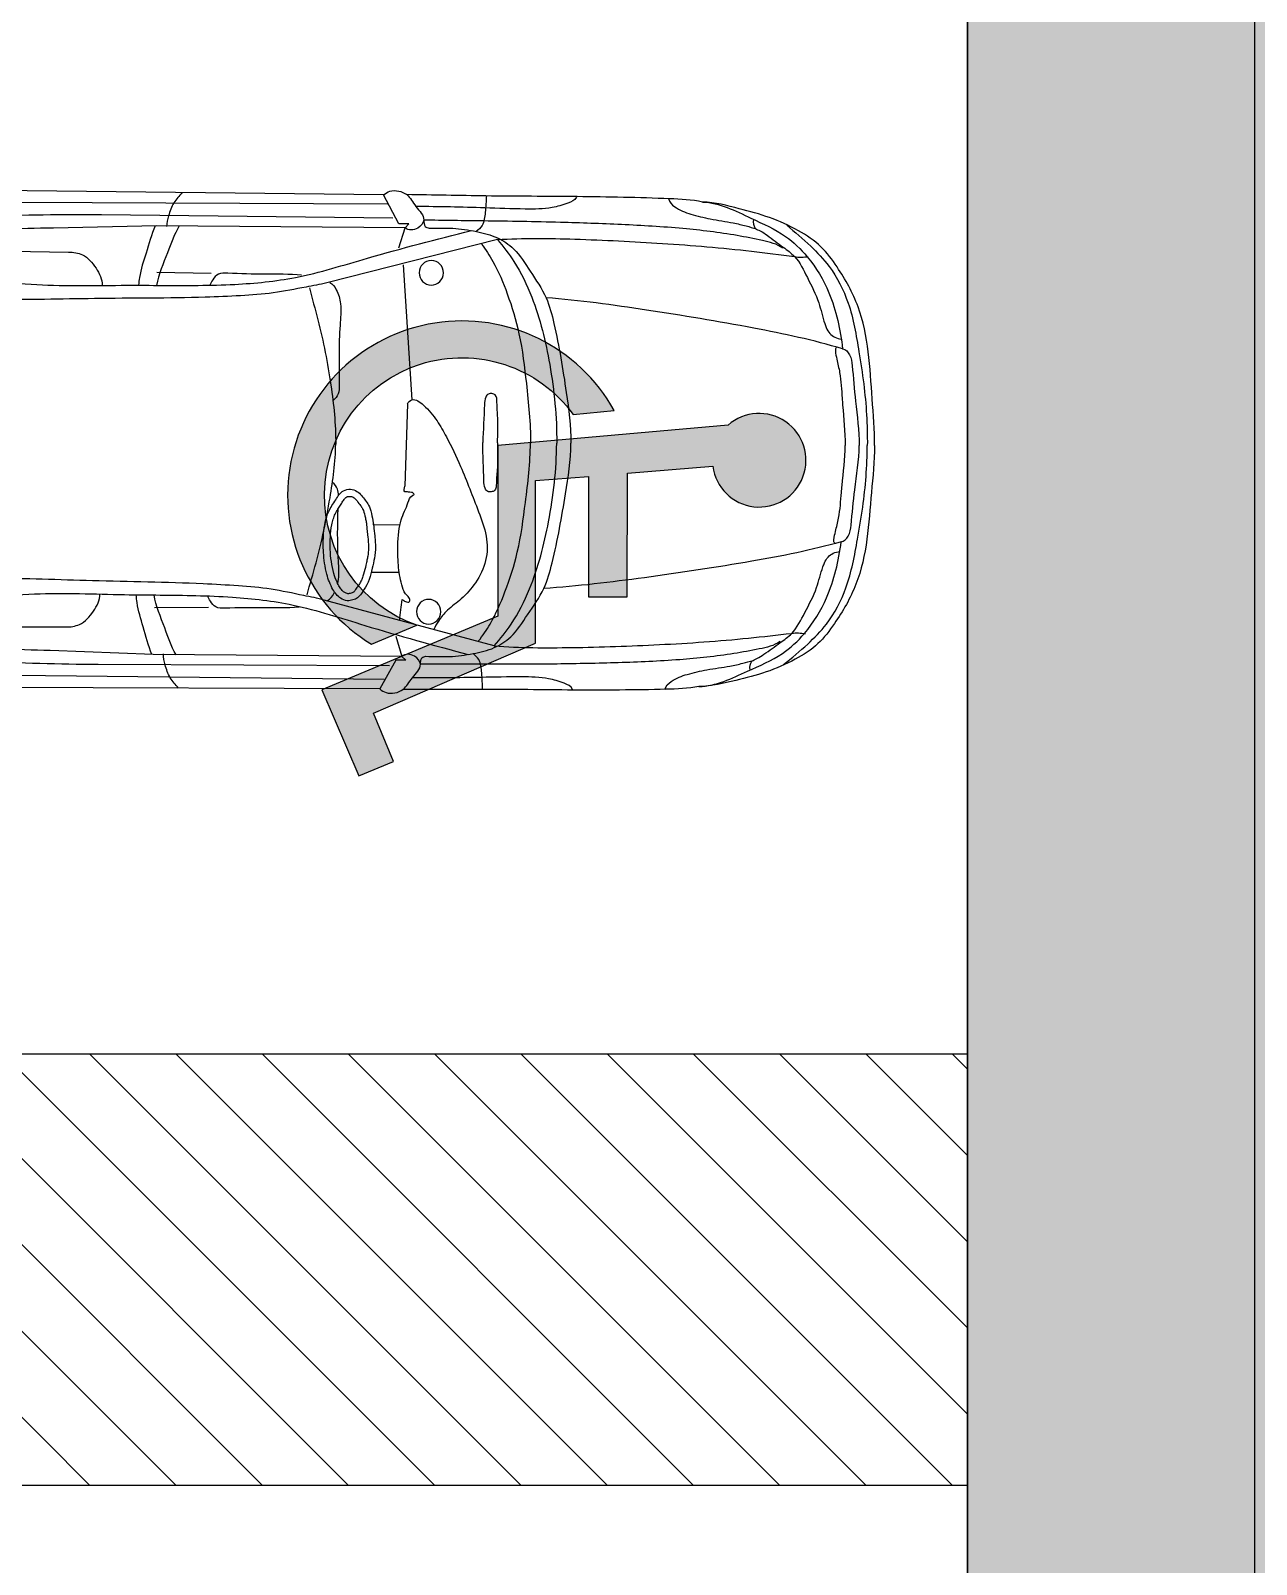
# Model space of a CAD drawing. Header units: millimetres. Extents: x 2508 to 2607, y 837 to 997.
# Drawn here: x 2543.37 to 2547.63, y 858.44 to 863.78 of the extents above; entities that cross this region are included whole.
import ezdxf

# ---------------------------------------------------------------- set-up
doc = ezdxf.new("R2010")
doc.units = ezdxf.units.MM
doc.linetypes.add('DASHED', pattern=[19.049999999999997, 12.7, -6.35])
doc.layers.add('PISO EST', color=250, linetype='Continuous', lineweight=0)

# ---------------------------------------------------------------- blocks, each defined once
blk = doc.blocks.new('AUDI_A4_P')
for p, q in [((-0.9039204074374538, 0.75863646737767), (-0.8494984927945097, 0.859158752808753)), ((-0.8494984927945097, 0.859158752808753), (1.25329134644096, 0.8665130028637691)), ((-0.8639755005924599, 0.826064613791317), (0.4208616467915363, 0.8223874749939171)), ((-0.9255029013561966, 0.7451678081065722), (-0.9387139792985977, 0.75863646737767)), ((-0.9387139792985977, 0.75863646737767), (-0.9039204074374538, 0.75863646737767)), ((-0.8820718256856708, 0.7782619471240366), (0.1313208635128831, 0.7819390859214366)), ((-1.246460763952086, 0.706335508330227), (-0.6540178242619277, 0.5515058532714932)), ((-0.9255029013561966, 0.7451678081065722), (-0.06049986881555469, 0.7451678081065722)), ((-0.9039204074374538, 0.6746805155304969), (-0.9255029013561966, 0.7451678081065722)), ((-0.06049986881555469, 0.7451678081065722), (0.2978067929874442, 0.7341364192541846)), ((0.4433182052620168, 0.6531239740385217), (0.2442990390392765, 0.6518109600074524)), ((-0.9198240955992105, 0.6157325830257321), (-0.9534327140395931, 0.1467945115141447)), ((-0.2519564947084518, 0.5809092488408396), (-0.0632760170225879, 0.5835352218234675)), ((-0.9377486921007403, 0.133136130707328), (-0.9310269684126524, -0.1536900590143659)), ((-0.823685777372873, -0.2884862600444649), (-0.9144949156628854, -0.2864585336754999)), ((-0.8176983306402121, -0.4527312697390755), (-0.9144949156628854, -0.4527312697390755)), ((-1.246460763952086, -0.7063355083301985), (-0.6540178242619277, -0.5515058532714647)), ((-0.2519564947084518, -0.5809092488408112), (-0.0632760170225879, -0.5835352218234107)), ((-0.9039204074374538, -0.6746805155304685), (-0.9255029013561966, -0.7451678081065154)), ((0.4433182052620168, -0.6531239740384933), (0.2442990390392765, -0.6518109600073956)), ((-0.9255029013561966, -0.7451678081065154), (-0.9387139792985977, -0.7586364673776131)), ((-0.9255029013561966, -0.7451678081065154), (-0.06049986881555469, -0.7451678081065154)), ((-0.06049986881555469, -0.7451678081065154), (0.2978067929874442, -0.7341364192541278)), ((-0.9387139792985977, -0.7586364673776131), (-0.9039204074374538, -0.7586364673776131)), ((-0.9039204074374538, -0.7586364673776131), (-0.8494984927945097, -0.8591587528086961)), ((-0.8820718256856708, -0.7782619471240082), (0.1313208635128831, -0.7819390859213797)), ((-0.8639755005924599, -0.8260646137912602), (0.4208616467915363, -0.8223874749938886)), ((-0.8494984927945097, -0.8591587528086961), (1.25329134644096, -0.8665130028637122))]:
    blk.add_line(p, q)
for centre in [(-1.017446859819017, 0.5891551543121807), (-1.017446859819017, -0.5891551543121523)]:
    blk.add_ellipse(centre, major_axis=(-9.119371893126444e-13, 0.04293211995417322), ratio=0.983266089403692, start_param=4.712388980363804, end_param=10.99557428754339)
for points, knots in [([(-1.959250107420871, 0.8423688513009893), (-1.921689458626986, 0.8499807637151378), (-1.775334732229908, 0.8558473229784056), (-1.524491532859656, 0.8587852415999464), (-1.219362869446968, 0.8565412138315764), (-1.02187368644752, 0.8597483509348081), (-0.9300696272562163, 0.8602723513019725)], [0, 0, 0, 0, 0.1148972822364895, 0.4370608856273346, 0.7542691053940469, 1.029685620385832, 1.029685620385832, 1.029685620385832, 1.029685620385832]), ([(-1.520213808541257, 0.8557878012714184), (-1.515283148125548, 0.8444760265803097), (-1.48291448306145, 0.8307888076320751), (-1.425217795158062, 0.8141920474903088), (-1.326135541456722, 0.812210045452872), (-1.169185816512993, 0.8179544254984421), (-1.042138359258956, 0.8190679487974535), (-0.9623692399325137, 0.8193204249149915)], [0, 0, 0, 0, 0.03649917334997496, 0.09237393050697615, 0.1867836629064857, 0.3273982428615451, 0.5667067597200363, 0.5667067597200363, 0.5667067597200363, 0.5667067597200363]), ([(-1.207017555522384, 0.8588490129172612), (-1.20677266200363, 0.8394400921129375), (-1.203796886927023, 0.8053741663174208), (-1.199897857628628, 0.7570993313616725), (-1.180499543020858, 0.7401551778468445), (-1.172880112024586, 0.7338395333418362)], [0, 0, 0, 0, 1.462158787484422, 2.651105013609531, 3.386320643224715, 3.386320643224715, 3.386320643224715, 3.386320643224715]), ([(-0.8494984927945097, 0.859158752808753), (-0.8561308580291325, 0.8642135168254015), (-0.8805512932995612, 0.8796381163632248), (-0.9351748396289281, 0.867858204978404), (-0.9582873171091251, 0.8181188223545348), (-1.0021590920785, 0.7789836425509407), (-0.9697230394353937, 0.7368721892500787), (-0.9359713228124633, 0.7348836917182382), (-0.9255029013561966, 0.7451678081065722)], [0, 0, 0, 0, 0.02486399899173317, 0.08462665621637182, 0.1362470719176194, 0.1900683211478188, 0.2245198725716605, 0.2681841336441141, 0.2681841336441141, 0.2681841336441141, 0.2681841336441141]), ([(-0.1491308199053947, 0.8616082030109453), (-0.138919086428416, 0.8498749425408505), (-0.1166153499568168, 0.8254178762303468), (-0.1026459186448392, 0.7842439452693384), (-0.09574031733041011, 0.7555994927571419), (-0.09588275465353036, 0.7427203755095775)], [1.808085697733259, 1.808085697733259, 1.808085697733259, 1.808085697733259, 2.918873689789895, 4.131288299117762, 5.101509953527924, 5.101509953527924, 5.101509953527924, 5.101509953527924]), ([(-2.563837944040699, 2.842170943040401e-14), (-2.563837944040699, 0.05437335580077729), (-2.548287758932304, 0.2152588656675221), (-2.538324332763068, 0.4363731530283701), (-2.44309680021513, 0.6030368540099289), (-2.374675787274725, 0.6955872826237623), (-2.290350738688403, 0.7496787601176322), (-2.193926279207517, 0.7929430294952056), (-2.080824618208567, 0.821365300283702), (-2.002496856828827, 0.8415258398373737), (-1.959250107420871, 0.8423688513009893)], [0, 0, 0, 0, 0.1603904307779931, 0.4790329835027906, 0.6329673086489137, 0.7220153483891468, 0.817473764042787, 0.9275619858686533, 1.037330167210941, 1.167094244499252, 1.167094244499252, 1.167094244499252, 1.167094244499252]), ([(-1.959250107420871, 0.8423688513009893), (-2.018322871810369, 0.8411096111508982), (-2.11533360927001, 0.7912266638544736), (-2.24305396249656, 0.7372447927089922), (-2.338395197950149, 0.647851667943371), (-2.416562718818966, 0.5171648707894292), (-2.442112176360013, 0.4018564167063516), (-2.450222307800004, 0.3353044347013281)], [0, 0, 0, 0, 0.1772572169944382, 0.3124950623797501, 0.4151677555159922, 0.5597242986382909, 0.7575411745586411, 0.7575411745586411, 0.7575411745586411, 0.7575411745586411]), ([(-1.841140827950198, 0.853179426207447), (-1.842989882280051, 0.8415661671751877), (-1.869368963206796, 0.8165379292993293), (-1.920792583120715, 0.7984031861792005), (-1.990259181801662, 0.7819929903640457), (-2.055379905895165, 0.773627584290324), (-2.108638956484356, 0.7613111230105005), (-2.135134383674995, 0.7539158593170896), (-2.146929802105603, 0.7507505894338067)], [0, 0, 0, 0, 0.03470298838327805, 0.09597610129668976, 0.1659335997507608, 0.2471559363124847, 0.2929944240067127, 0.3295917587112949, 0.3295917587112949, 0.3295917587112949, 0.3295917587112949]), ([(-2.253173446179858, 0.7638997046521467), (-2.281358901301587, 0.7403191966257623), (-2.333742839194997, 0.6964937603284795), (-2.415114187758718, 0.6128576003419255), (-2.478992096891886, 0.4879114397775766), (-2.503868779509048, 0.3456269910570029), (-2.531278467611173, 0.1809565042950965), (-2.538721082282279, 0.07147383219276549), (-2.538721082282279, 2.842170943040401e-14)], [0, 0, 0, 0, 0.1095129170793831, 0.2035346891517348, 0.3452507070238457, 0.5161382152736875, 0.6275464432815605, 0.8383798297061791, 0.8383798297061791, 0.8383798297061791, 0.8383798297061791]), ([(-2.137086799449207, 0.7833590454596049), (-2.13533637403782, 0.7731895408233243), (-2.13690767263364, 0.7515781965226722), (-2.164043654223917, 0.7432403192552783), (-2.195709197194788, 0.7205327959127317), (-2.235841844045524, 0.6911928677146761), (-2.292276161678444, 0.650535975799329), (-2.326818603986453, 0.5785086880948711), (-2.367683947339174, 0.5032913861628288), (-2.380021935936441, 0.4414823692966365), (-2.393790313919055, 0.4062133099828884), (-2.40664543452408, 0.3808154986034822), (-2.430505123229182, 0.3710050909504616), (-2.445251692980946, 0.3695068570347075)], [0, 0, 0, 0, 0.0304541480921748, 0.05028178507099359, 0.07860894539906349, 0.1479133425514591, 0.1986294419780843, 0.2831705259150275, 0.3780326235377002, 0.4523267187032063, 0.4667808565054015, 0.4902598508912857, 0.534719762581449, 0.534719762581449, 0.534719762581449, 0.534719762581449]), ([(-2.240164469526746, 0.6841416137388592), (-2.219058507819796, 0.6984816541038015), (-2.163468181360088, 0.7117049489575891), (-2.047848742448082, 0.7334628359638202), (-1.883566904407871, 0.7523980508318289), (-1.67847695718865, 0.7623332406076315), (-1.447043723514014, 0.7688332151983275), (-1.217705946222338, 0.7708589175604175), (-1.059165210111303, 0.7713646045173732), (-0.9898747758275022, 0.772271108895211)], [0, 0, 0, 0, 0.07614764418993573, 0.165903253242729, 0.3556719840498834, 0.5698710681021206, 0.7823249081538541, 1.050047116179758, 1.257935617189639, 1.257935617189639, 1.257935617189639, 1.257935617189639]), ([(-0.9898747758275022, 0.772271108895211), (-0.9909574821039087, 0.7646407013153009), (-0.9897592455107542, 0.7485954956977423), (-1.003958243119769, 0.7453481091391723), (-1.008681121539212, 0.7444150908740141)], [0, 0, 0, 0, 0.0227413209926468, 0.03717478613919666, 0.03717478613919666, 0.03717478613919666, 0.03717478613919666]), ([(0.1313208635128831, 0.7819390859214366), (0.2660794731272631, 0.7818765947463362), (0.4773176747295338, 0.7780219728703344), (0.7874836366791556, 0.7572968320783389), (0.9636295657498408, 0.7498456680329184), (1.062768223580406, 0.7386541547181196)], [0, 0, 0, 0, 0.4042758708687236, 0.6333827053716093, 0.9326252492799204, 0.9326252492799204, 0.9326252492799204, 0.9326252492799204]), ([(-1.246460763952086, 0.7063355083302554), (-1.336035712610396, 0.7126743155390045), (-1.527883551737432, 0.7114600925151251), (-1.822649728568592, 0.6991643176883144), (-2.077758723498221, 0.6799619987886558), (-2.23055464119426, 0.6609249276550315), (-2.280552786391354, 0.6550861281943412)], [0, 0, 0, 0, 0.2693745823607027, 0.5745351499600935, 0.8853386944333168, 1.036318733182858, 1.036318733182858, 1.036318733182858, 1.036318733182858]), ([(-1.008681121539212, 0.7444150908740141), (-1.036099756318094, 0.7444153595342868), (-1.091296525183111, 0.7470627670009833), (-1.171145923717006, 0.7353922303254024), (-1.245375908845347, 0.7176341105503354), (-1.314437986979499, 0.6720987106677683), (-1.362484317373799, 0.5933159601035527), (-1.420990061686553, 0.5123228240051958), (-1.459029713392283, 0.36700388657286), (-1.48779663131495, 0.1989139018565709), (-1.507449799979611, 0.05899935090360486), (-1.507449799979611, 2.842170943040401e-14)], [0, 0, 0, 0, 0.08225590434051355, 0.1651739975256024, 0.2413831572346403, 0.3093898530920152, 0.4053477897991042, 0.5115074020435803, 0.6033493020972516, 0.8436347970298237, 1.017670980150923, 1.017670980150923, 1.017670980150923, 1.017670980150923]), ([(-1.246460763952086, 0.7063355083302554), (-1.267243317484144, 0.682136921408528), (-1.315904281525491, 0.6209722029425393), (-1.386274287809783, 0.4770876692675472), (-1.439648116575029, 0.2639724880243932), (-1.458306932025039, 0.09153359410660755), (-1.458306932025039, 2.842170943040401e-14)], [0, 0, 0, 0, 0.09477589765036847, 0.2311242171016176, 0.4700258741958336, 0.7400315115747348, 0.7400315115747348, 0.7400315115747348, 0.7400315115747348]), ([(0.9720817784424867, 0.6897203467185875), (0.9562167678443529, 0.6774750534094096), (0.9205650451041834, 0.6527371552120371), (0.8443479488669254, 0.6375632290704516), (0.7596112565328781, 0.5997044974218113), (0.6440186191765633, 0.5716193413091162), (0.508755488022075, 0.5488192521519863), (0.3030610461269703, 0.5312423292705546), (0.06258391987245204, 0.5395352465524184), (-0.1671165605462193, 0.537439160290802), (-0.3629278938579432, 0.5434918183035506), (-0.5625170103124901, 0.5648015593807543), (-0.8316992490622965, 0.6525343464037974), (-1.035899159298253, 0.7055575400016494), (-1.156334253348518, 0.7373582704294108)], [0, 0, 0, 0, 0.05974967922446957, 0.1269278264630923, 0.2300341216700034, 0.3366745036382101, 0.4822248842626108, 0.641323712188603, 0.9549056111732778, 1.203173400679412, 1.330375148798993, 1.542773415638637, 1.802260924455379, 2.17554503030701, 2.17554503030701, 2.17554503030701, 2.17554503030701]), ([(-0.1398220633128062, 0.745346348492177), (-0.1223331650958244, 0.7164724971506189), (-0.09962044241950707, 0.6455469256733579), (-0.06846373264892236, 0.5775383628116231), (-0.06228213453107401, 0.5378931334178105)], [0, 0, 0, 0, 0.1000351432272048, 0.2184418270067335, 0.2184418270067335, 0.2184418270067335, 0.2184418270067335]), ([(-0.05611645683063671, 0.7450328535348376), (-0.04284303317950844, 0.7142992796558758), (-0.02721085312242622, 0.6537072014019429), (-0.004243495419189003, 0.585080202049113), (-0.0005491321640533897, 0.5472426581088428), (0, 0.5380428986172205)], [0, 0, 0, 0, 2.528586248964196, 4.711884567960642, 5.408214832071728, 5.408214832071728, 5.408214832071728, 5.408214832071728]), ([(0.2978067929874442, 0.7341364192541846), (0.3572404328561447, 0.7339422483650253), (0.4833280558794399, 0.7273936162760322), (0.6275707640847941, 0.7286061795670093), (0.7927229650241543, 0.7107561874496753), (0.9345053071124312, 0.6972419670603927), (1.059393480050346, 0.676015491661019), (1.100245884577021, 0.6598744419843854)], [0, 0, 0, 0, 0.1783018395644093, 0.378717318083717, 0.4319539900038823, 0.6762373846942342, 0.8077183839674165, 0.8077183839674165, 0.8077183839674165, 0.8077183839674165]), ([(-1.191084278811843, 0.6897364299493631), (-1.206600379812926, 0.6716100391426494), (-1.242198095464801, 0.6166711818221415), (-1.28685104629119, 0.5123458686809954), (-1.331086936384395, 0.370795017520976), (-1.35269134880923, 0.1960379837138362), (-1.367041628227923, 0.06905942080624072), (-1.367041628227923, 2.842170943040401e-14)], [0, 0, 0, 0, 0.07089216780361783, 0.1925845607119597, 0.3348457455278104, 0.507281427840588, 0.7109927877385378, 0.7109927877385378, 0.7109927877385378, 0.7109927877385378]), ([(0.2442990390392765, 0.6518109600074524), (0.2280782860147497, 0.6517328541258394), (0.1880622858836887, 0.6463109186493625), (0.1468087130684239, 0.5992064401091284), (0.126208460187172, 0.5577277080610941), (0.1266968424724269, 0.5362674051991405)], [0, 0, 0, 0, 0.04866280448900892, 0.1144515357807728, 0.1777720529766111, 0.1777720529766111, 0.1777720529766111, 0.1777720529766111]), ([(-0.6653738152016899, 0.5528121751363244), (-0.674877647676908, 0.5471716651357212), (-0.6928332766377139, 0.5237720992251127), (-0.7074876236790146, 0.471830155969684), (-0.6961346010025977, 0.3601248509279174), (-0.6995521072419706, 0.2589312145004783), (-0.7008582245588286, 0.165082621701572), (-0.68695628055616, 0.1489295567766078), (-0.6792888972344713, 0.1423350059569373)], [0, 0, 0, 0, 0.8429982473716691, 2.122874509014463, 3.99759854471032, 9.17483816725095, 10.01272160502018, 10.75133556680055, 10.75133556680055, 10.75133556680055, 10.75133556680055]), ([(-0.594280426148714, 0.5338820748031594), (-0.6033791484643416, 0.4963917153118587), (-0.6368324902137488, 0.3857470670780287), (-0.6728889815052526, 0.2049722033105752), (-0.6895722818617287, 0.05966665164751817), (-0.6895722818617287, -0.008930626990178325)], [0, 0, 0, 0, 0.1139078886580294, 0.3411538707748505, 0.5435020045044892, 0.5435020045044892, 0.5435020045044892, 0.5435020045044892]), ([(-0.6540178242619277, 0.5515058532715216), (-0.6303424388307235, 0.5453300236445671), (-0.5682856201995605, 0.5341888658772973), (-0.4694375198751004, 0.5123822751639864), (-0.3520114913227985, 0.5037428201765692), (-0.1448735428118084, 0.4935550723685935), (0.1408334591254743, 0.4930986148240777), (0.4689072845524151, 0.4807727205717356), (0.7523152499891239, 0.497573082299283), (0.9948945193542045, 0.5425017604117386), (1.225265107056998, 0.5882738991001304), (1.46504742075507, 0.5795097997886103), (1.632383733051881, 0.5818565902740147), (1.72889291822014, 0.5745322713381142), (1.736876551272815, 0.5741636003562576)], [0, 0, 0, 0, 0.07332523725422767, 0.1888964821516976, 0.3030393003446282, 0.4258209451540972, 0.8112424228585653, 1.159737155419864, 1.410579568502882, 1.660622690328821, 1.899626526969711, 2.111450368672797, 2.377727443740249, 2.40170301959688, 2.40170301959688, 2.40170301959688, 2.40170301959688]), ([(-0.5666059845977998, 0.5771033064982873), (-0.5241356659532812, 0.5811428224562007), (-0.4371448661534032, 0.5784878743097295), (-0.344080110716618, 0.5810867732628253), (-0.2767467003178581, 0.5835184681571093), (-0.2581741294574726, 0.5610305944451284), (-0.2506853996787299, 0.546528323051291), (-0.2480325077202679, 0.5401608957792234)], [0, 0, 0, 0, 3.267855579229088, 6.568707710326668, 7.399662597450547, 8.09938510936221, 8.621704537030322, 8.621704537030322, 8.621704537030322, 8.621704537030322]), ([(-2.450222307800004, 0.3353044347013281), (-2.3486052819012, 0.3652295841976354), (-2.120629835234695, 0.4115087746484392), (-1.775855358958495, 0.4652922668164194), (-1.534323017994836, 0.4973306516103264), (-1.417451471569848, 0.5051884619513203)], [0, 0, 0, 0, 0.3173741157027127, 0.6957599244951329, 1.047139902929263, 1.047139902929263, 1.047139902929263, 1.047139902929263]), ([(-2.450222307800004, 0.3353044347013281), (-2.460583023821641, 0.3336229189086453), (-2.480276620640325, 0.314225514452886), (-2.487364044949686, 0.2488482039194366), (-2.495617653994373, 0.1439618999096979), (-2.510464645476929, 0.051650748880121), (-2.510464645476929, 2.842170943040401e-14)], [0, 0, 0, 0, 0.03147543234786626, 0.07020573484824086, 0.1915752963623704, 0.3439345859606978, 0.3439345859606978, 0.3439345859606978, 0.3439345859606978]), ([(-2.428337341542942, 0.3397419192500024), (-2.424731947100383, 0.3384389586052805), (-2.425391076129586, 0.3199675193514793), (-2.431267624638224, 0.2949651472310109), (-2.445051363615789, 0.2384983280259689), (-2.44826801434516, 0.1855413683888969), (-2.45482863450178, 0.101172570156308), (-2.461486814710725, 0.04672043345973975), (-2.461486814710725, 2.842170943040401e-14)], [0, 0, 0, 0, 0.01147876698578918, 0.04034717293104761, 0.08758380894034623, 0.1755608494370627, 0.1991500640022755, 0.336965917711904, 0.336965917711904, 0.336965917711904, 0.336965917711904]), ([(-1.252587475515327, 2.842170943040401e-14), (-1.252609900565972, 0.02906221120210262), (-1.254622548818588, 0.07753746888479895), (-1.248836226099456, 0.1288245234277383), (-1.249683485514595, 0.1660275526601254), (-1.231773948592547, 0.1715047376908672), (-1.218187762200898, 0.1708145406564086), (-1.207009089409041, 0.1551445010184977), (-1.204640057712595, 0.0968016607270954), (-1.202313725012175, 0.04426954979464881), (-1.200948923248461, 2.842170943040401e-14)], [0, 0, 0, 0, 0.08572768667146151, 0.1381048287220762, 0.1641986386418207, 0.1769751223271088, 0.1890325360309019, 0.202812882293829, 0.2286049423553379, 0.3592553559652326, 0.3592553559652326, 0.3592553559652326, 0.3592553559652326]), ([(-0.9377486921007403, 0.133136130707328), (-0.9403497950938231, 0.139616889475036), (-0.9607249941982445, 0.1560661177607301), (-1.004689657854783, 0.1216196816303068), (-1.040835258088293, 0.07848768330904932), (-1.083586263363202, 0.004924241120903616), (-1.133318815119424, -0.0990825041243113), (-1.178356240959204, -0.2148809614481593), (-1.220167187451693, -0.3220821633616424), (-1.220809245857026, -0.4116812131878476), (-1.183539268495622, -0.4864520219998951), (-1.13560997388862, -0.543455666249173), (-1.083753636119013, -0.5787422176263135), (-1.054057937948073, -0.6160036900255932), (-1.039049810778067, -0.6407330535505196), (-1.035851836489087, -0.651294751817062)], [0, 0, 0, 0, 0.527287580459697, 1.647451295278327, 3.48755798881006, 5.099072907082155, 7.968656938695364, 12.23831327532788, 14.47518702348805, 16.61375652672607, 18.74420214397056, 20.63934285726617, 22.22338886570531, 23.4527314138935, 24.28652860280619, 24.28652860280619, 24.28652860280619, 24.28652860280619]), ([(-2.563837944040699, 2.842170943040401e-14), (-2.563837944040699, -0.05437335580072045), (-2.548287758932304, -0.2152588656674368), (-2.538324332763068, -0.4363731530283133), (-2.44309680021513, -0.6030368540098436), (-2.374675787274725, -0.6955872826237055), (-2.290350738688403, -0.7496787601176038), (-2.193926279207517, -0.7929430294951771), (-2.080824618208567, -0.8213653002835599), (-2.002496856828827, -0.8415258398373169), (-1.959250107420871, -0.8423688513009324)], [0, 0, 0, 0, 0.1603904307779931, 0.4790329835027906, 0.6329673086489137, 0.7220153483891468, 0.817473764042787, 0.9275619858686533, 1.037330167210941, 1.167094244499252, 1.167094244499252, 1.167094244499252, 1.167094244499252]), ([(-2.253173446179858, -0.7638997046520899), (-2.281358901301587, -0.7403191966257339), (-2.33374283919494, -0.6964937603284227), (-2.415114187758661, -0.6128576003418686), (-2.47899209689183, -0.4879114397775481), (-2.503868779509105, -0.3456269910569176), (-2.53127846761106, -0.180956504295068), (-2.538721082282279, -0.07147383219270864), (-2.538721082282279, 2.842170943040401e-14)], [0, 0, 0, 0, 0.1095129170793831, 0.2035346891517555, 0.3452507070238414, 0.5161382152736831, 0.6275464432815561, 0.8383798297061746, 0.8383798297061746, 0.8383798297061746, 0.8383798297061746]), ([(-2.450222307800004, -0.3353044347012712), (-2.460583023821641, -0.3336229189085884), (-2.480276620640382, -0.3142255144527724), (-2.487364044949572, -0.2488482039193798), (-2.495617653994429, -0.1439618999095842), (-2.510464645476929, -0.05165074888003574), (-2.510464645476929, 2.842170943040401e-14)], [0, 0, 0, 0, 0.03147543234786626, 0.07020573484826843, 0.191575296362398, 0.3439345859606971, 0.3439345859606971, 0.3439345859606971, 0.3439345859606971]), ([(-2.428337341542942, -0.3397419192499456), (-2.424731947100383, -0.3384389586052237), (-2.425391076129699, -0.319967519351394), (-2.431267624638053, -0.2949651472309256), (-2.445051363615903, -0.2384983280259405), (-2.448268014345047, -0.1855413683888685), (-2.454828634501951, -0.1011725701562511), (-2.461486814710725, -0.04672043345968291), (-2.461486814710725, 2.842170943040401e-14)], [0, 0, 0, 0, 0.01147876698581657, 0.040347172931047, 0.08758380894034562, 0.175560849437062, 0.1991500640022749, 0.3369659177119034, 0.3369659177119034, 0.3369659177119034, 0.3369659177119034]), ([(-1.008681121539212, -0.7444150908739573), (-1.036099756318094, -0.74441535953423), (-1.091296525183054, -0.7470627670009549), (-1.171145923717006, -0.7353922303253739), (-1.24537590884529, -0.7176341105502502), (-1.314437986979499, -0.6720987106677114), (-1.362484317373742, -0.5933159601035243), (-1.420990061686496, -0.5123228240050537), (-1.459029713392397, -0.36700388657286), (-1.48779663131495, -0.1989139018565425), (-1.507449799979611, -0.05899935090354802), (-1.507449799979611, 2.842170943040401e-14)], [0, 0, 0, 0, 0.08225590434051355, 0.1651739975256024, 0.2413831572346481, 0.3093898530920074, 0.4053477897991191, 0.5115074020435951, 0.6033493020972394, 0.8436347970298115, 1.017670980150911, 1.017670980150911, 1.017670980150911, 1.017670980150911]), ([(-1.246460763952086, -0.7063355083301701), (-1.267243317484144, -0.6821369214084427), (-1.315904281525434, -0.620972202942454), (-1.38627428780984, -0.4770876692675188), (-1.439648116575029, -0.2639724880242795), (-1.458306932025039, -0.09153359410655071), (-1.458306932025039, 2.842170943040401e-14)], [0, 0, 0, 0, 0.09477589765036847, 0.2311242171015923, 0.4700258741958083, 0.7400315115747096, 0.7400315115747096, 0.7400315115747096, 0.7400315115747096]), ([(-1.191084278811843, -0.6897364299493063), (-1.206600379812926, -0.6716100391425925), (-1.242198095464857, -0.6166711818220847), (-1.286851046291133, -0.5123458686809954), (-1.331086936384509, -0.3707950175208623), (-1.352691348809287, -0.1960379837137509), (-1.367041628227923, -0.06905942080615546), (-1.367041628227923, 2.842170943040401e-14)], [0, 0, 0, 0, 0.07089216780361783, 0.1925845607119855, 0.334845745527809, 0.5072814278406147, 0.7109927877385361, 0.7109927877385361, 0.7109927877385361, 0.7109927877385361]), ([(-1.252587475515327, 2.842170943040401e-14), (-1.252609900565972, -0.02906221120204577), (-1.254622548818588, -0.07753746888479895), (-1.248836226099456, -0.1288245234276815), (-1.249683485514595, -0.1660275526600969), (-1.231773948592547, -0.1715047376908103), (-1.218187762200841, -0.1708145406563801), (-1.207009089409041, -0.1551445010184409), (-1.204640057712595, -0.09680166072703855), (-1.202313725012175, -0.04426954979456355), (-1.200948923248461, 2.842170943040401e-14)], [0, 0, 0, 0, 0.08572768667146151, 0.1381048287220762, 0.1641986386418207, 0.1769751223271088, 0.1890325360309019, 0.202812882293829, 0.2286049423553659, 0.3592553559652322, 0.3592553559652322, 0.3592553559652322, 0.3592553559652322]), ([(-0.594280426148714, -0.5338820748031026), (-0.6033791484643416, -0.4963917153118018), (-0.6369540488497591, -0.3857568883127271), (-0.6709154136343045, -0.2107215834198257), (-0.6895722818617287, -0.07160097674909593), (-0.6895722818617287, -0.008930626990178325)], [0, 0, 0, 0, 0.1139078886580569, 0.3411538707748502, 0.5260187599620019, 0.5260187599620019, 0.5260187599620019, 0.5260187599620019]), ([(-0.9246077693395023, -0.5473039439901299), (-0.9285416078932371, -0.5497676503435684), (-0.9348257452497251, -0.5549760975240758), (-0.9507546727388672, -0.5584922615360313), (-0.9518265413558993, -0.549192989923057), (-0.9506277163381469, -0.542993771754908), (-0.9447891514245157, -0.5358480958268501), (-0.9348047953146761, -0.5277089981137237), (-0.9259258033592346, -0.5073090128725823), (-0.9148146398343329, -0.4685462079542617), (-0.9075297888049931, -0.4004711516239468), (-0.9076800363183111, -0.3302658188777627), (-0.9192319841315566, -0.2625084783351213), (-0.9408313846911369, -0.2221396806828579), (-0.9488270919921433, -0.1891208951770409), (-0.9653719852797735, -0.1821494976603049), (-0.959875220534741, -0.1767687552875827), (-0.9535671733479489, -0.1736359516538073), (-0.944991976922779, -0.1744756767001832), (-0.9378975348227527, -0.1720669490876219), (-0.9256925551300128, -0.1747461205398224), (-0.9308788781675048, -0.160009295377904), (-0.9310269684126524, -0.1536900590143659)], [0, 0, 0, 0, 0.01385970449171667, 0.02783036125810599, 0.03291374498170126, 0.03799710215326643, 0.04657561113268586, 0.05927044583083681, 0.07622142113420699, 0.1105990613900078, 0.1789801045320964, 0.2766959354785217, 0.3173629153489381, 0.3800771187216906, 0.4110544461815477, 0.4160421168598905, 0.4210283697515667, 0.4277211774754557, 0.438743286986216, 0.4448131032587982, 0.450800549991459, 0.4694463160207903, 0.4694463160207903, 0.4694463160207903, 0.4694463160207903]), ([(-0.7004118419311567, -0.1877360234766741), (-0.7002633521316284, -0.1798776155161477), (-0.698551422145556, -0.1624022822365419), (-0.68695628055616, -0.148929556776551), (-0.6792888972344713, -0.1423350059568804)], [9.436432373430813, 9.436432373430813, 9.436432373430813, 9.436432373430813, 10.01272160502018, 10.75133556680063, 10.75133556680063, 10.75133556680063, 10.75133556680063]), ([(-0.823685777372873, -0.2884862600444649), (-0.8260547536694958, -0.3017239409921615), (-0.8143182082603744, -0.2291021784686222), (-0.797443588774513, -0.2089131281814218), (-0.7716716671250197, -0.1731565649713787), (-0.7423844698366793, -0.1637018548214542), (-0.7107599147561814, -0.1694761871331707), (-0.6897990486979211, -0.2049386237529234), (-0.6593340230206195, -0.2507691933456897), (-0.64820436652343, -0.3161750620429586), (-0.6487090208499922, -0.3891318175618892), (-0.6580920066956537, -0.455774599408926), (-0.6789073563082866, -0.5105762267277214), (-0.7045817225528026, -0.5442608904740496), (-0.7324956146914019, -0.5552704607426335), (-0.7529942320782084, -0.550711738435183), (-0.7716082711289687, -0.5441147140741123), (-0.7858988272239458, -0.5231007439351458), (-0.8108812511400174, -0.4874387427014142), (-0.8259285713455711, -0.4076023445824148), (-0.8350622912803942, -0.3760802849443508), (-0.8214122011536347, -0.2757816683425176), (-0.823685777372873, -0.2884862600444649)], [0, 0, 0, 0, 0.03968995942889905, 0.08963400370965957, 0.1312499810561335, 0.1542862157002941, 0.1797268199962483, 0.2207266217996365, 0.2680991407440647, 0.3447664897443913, 0.4095645020962065, 0.4843001208430498, 0.5415149886030437, 0.5817686637341168, 0.6060665441749372, 0.6262474253611314, 0.6436722375040644, 0.6634685700176949, 0.6988790869095391, 0.7758465355839687, 0.8696393944446256, 0.9077310157190258, 0.9077310157190258, 0.9077310157190258, 0.9077310157190258]), ([(-0.798983489683394, -0.2864005846517728), (-0.7982869775788686, -0.2825973307274694), (-0.7974010633713533, -0.2779287570490112), (-0.7953314345598415, -0.2676799056397101), (-0.7941206718103899, -0.2620411695171185), (-0.790457987319428, -0.2467969737112412), (-0.7882168213402565, -0.2403735988409608), (-0.784112238036073, -0.2312834384659936), (-0.7822837632225514, -0.2284516082204391), (-0.7781343668241902, -0.2227570070778881), (-0.7767041531633936, -0.2208776939098414), (-0.7708064737666973, -0.2130714576690025), (-0.7664373774110231, -0.2071582542103556), (-0.7596073172720708, -0.1996409033097848), (-0.7570802097228011, -0.1972496102351329), (-0.7527443267840113, -0.1939341863469224), (-0.7509747810672138, -0.192910431443778), (-0.7470493449332594, -0.1912435133483257), (-0.7449936092441476, -0.1906712200672018), (-0.7394128552074335, -0.1898861264884886), (-0.7355449476137323, -0.190179114383767), (-0.7313415719984846, -0.191418969771604), (-0.7302649826905849, -0.1918739395894136), (-0.7278242584886243, -0.1932027246617167), (-0.7259763598697759, -0.1946619343241593), (-0.7214749547543988, -0.1997242495786224), (-0.7189441151821825, -0.2032605388812954), (-0.7135079114157179, -0.2117023596281342), (-0.7104219385875012, -0.2167510427517527), (-0.7045471615892325, -0.2260886948035079), (-0.7017399857890609, -0.2305472840353957), (-0.6955765047686668, -0.2408018450904592), (-0.692417636007292, -0.2464643812625127), (-0.6871288028866616, -0.2576940871394697), (-0.6849073481440087, -0.2635368511551519), (-0.681057273402871, -0.2760131504094829), (-0.6794657449777901, -0.2825583321020702), (-0.6755645392559586, -0.3028406853314891), (-0.6741150707582051, -0.3172774480745773), (-0.6726785168395963, -0.3459582970056374), (-0.672741787197026, -0.3602554514037024), (-0.6748951986867269, -0.4034087631784189), (-0.678703001206884, -0.4322226534800393), (-0.6895461841503447, -0.4694249479796611), (-0.693265660630459, -0.4796115427224947), (-0.7003827309072221, -0.4946409189829239), (-0.7032727335861182, -0.4999839413501945), (-0.7094284620459348, -0.5098208513176985), (-0.7126390659039998, -0.5141525968880671), (-0.7188618242552138, -0.5207569069286251), (-0.7218281363822143, -0.5232031397081869), (-0.7280549631140047, -0.5269378028470442), (-0.7312706036352097, -0.5281223779356026), (-0.7350090312317548, -0.5287467251143596), (-0.7359855001198525, -0.5287859473714889), (-0.7391990278873664, -0.5285076357701257), (-0.7412557163079327, -0.5281431687229485), (-0.7460252604555535, -0.5269443217312926), (-0.7488895323114093, -0.5261029771753556), (-0.7529816098560218, -0.5246738573956691), (-0.7543972515776431, -0.5239977042959651), (-0.7555877878027104, -0.523278393505251), (-0.7557023505671623, -0.5231938227965998), (-0.7565546484690913, -0.5224173985567688), (-0.7571688418235567, -0.5217815562413364), (-0.7591479182497665, -0.5193910241513322), (-0.7607139492035913, -0.5171883508494943), (-0.7641920630823051, -0.5121278224981722), (-0.7658571510021943, -0.5097135699068644), (-0.7689538428686546, -0.5051719494991289), (-0.7704364845774307, -0.5029672530202163), (-0.7746545909218412, -0.4964879040661572), (-0.7771551569699113, -0.4923527564175743), (-0.7814537727559241, -0.4841191337089299), (-0.7833579647614783, -0.4797976007516525), (-0.786952924356001, -0.4703632375833706), (-0.7885994150249758, -0.4653492867340105), (-0.7931122674312405, -0.4499168827782967), (-0.7955409169975383, -0.4391314565803555), (-0.7989859174350613, -0.4229297409119681), (-0.8002295945887568, -0.4169804054657504), (-0.8024772758106451, -0.4065401622872287), (-0.8034382955931392, -0.4020012976364171), (-0.805693336653178, -0.3890192886289583), (-0.8065598127440126, -0.3808298502648313), (-0.8063056337262537, -0.3626962988586513), (-0.8060628930797975, -0.3569248763249675), (-0.805237731691534, -0.3449407629617554), (-0.8047370658941873, -0.3390737401913384), (-0.8027665479307302, -0.3194530004236924), (-0.8006891126113942, -0.3028248047538682), (-0.7994450982157559, -0.2918972603968655), (-0.7992756439896311, -0.2903626992030865), (-0.7990987262207341, -0.2883988829244117), (-0.7990535004690855, -0.2878932184258645), (-0.7990019773562267, -0.2869027973710558), (-0.7989917395817656, -0.2866771958332777), (-0.798983489683394, -0.2864005846517728)], [0.4970331518743195, 0.4970331518743195, 0.4970331518743195, 0.4970331518743195, 0.7234440976721923, 0.7234440976721923, 0.9746358111319036, 0.9746358111319036, 1.509640338772372, 1.509640338772372, 2.04464486641284, 2.04464486641284, 2.271060810932449, 2.271060810932449, 2.862376324879863, 2.862376324879863, 3.217653772372462, 3.217653772372462, 3.537253070677373, 3.537253070677373, 3.856852368982284, 3.856852368982284, 4.368613159126638, 4.368613159126638, 4.584626911114892, 4.584626911114892, 4.992689984759346, 4.992689984759346, 5.400753058403799, 5.400753058403799, 5.808816132048253, 5.808816132048253, 6.216879205692706, 6.216879205692706, 6.778715798636855, 6.778715798636855, 7.350370525239851, 7.350370525239851, 7.922025251842846, 7.922025251842846, 9.065334705048835, 9.065334705048835, 10.20864415825483, 10.20864415825483, 12.4952630646668, 12.4952630646668, 13.40989555546502, 13.40989555546502, 13.92908799447, 13.92908799447, 14.44828043347499, 14.44828043347499, 14.9098846211, 14.9098846211, 15.37148880872501, 15.37148880872501, 15.62523953239992, 15.62523953239992, 15.87899025607483, 15.87899025607483, 16.12087491770187, 16.12087491770187, 16.36275957932892, 16.36275957932892, 16.516350448465, 16.516350448465, 16.66994131760109, 16.66994131760109, 16.92152084233934, 16.92152084233934, 17.1366760113884, 17.1366760113884, 17.35183118043746, 17.35183118043746, 17.78214151853557, 17.78214151853557, 18.20497447847547, 18.20497447847547, 18.62780743841536, 18.62780743841536, 19.47347335829514, 19.47347335829514, 19.97892280272601, 19.97892280272601, 20.48437224715687, 20.48437224715687, 21.47511887508725, 21.47511887508725, 21.85914421187706, 21.85914421187706, 22.16288355239377, 22.16288355239377, 22.77036223342717, 22.77036223342717, 22.90049326286089, 22.90049326286089, 22.95122122653483, 22.95122122653483, 22.96429810070754, 22.96429810070754, 22.96429810070754, 22.96429810070754]), ([(-0.700179216550282, -0.4940088056693241), (-0.7012586641106964, -0.4891606137990152), (-0.7062527550953064, -0.4596799669177187), (-0.6973165348923658, -0.3717542019346922), (-0.6986293323209907, -0.2919901257905906), (-0.6997203180807219, -0.233910861302121)], [1.749252700897495, 1.749252700897495, 1.749252700897495, 1.749252700897495, 2.122874509014463, 3.99759854471032, 8.307431816899932, 8.307431816899932, 8.307431816899932, 8.307431816899932]), ([(-1.959250107420871, -0.8423688513009324), (-2.018322871810369, -0.8411096111508414), (-2.115333609269896, -0.7912266638544168), (-2.243053962496674, -0.7372447927089638), (-2.338395197950149, -0.6478516679432857), (-2.416562718818909, -0.5171648707894008), (-2.442112176360013, -0.4018564167062948), (-2.450222307800004, -0.3353044347012712)], [0, 0, 0, 0, 0.1772572169944382, 0.3124950623797501, 0.4151677555160113, 0.5597242986382858, 0.757541174558636, 0.757541174558636, 0.757541174558636, 0.757541174558636]), ([(-2.450222307800004, -0.3353044347012712), (-2.3486052819012, -0.3652295841975786), (-2.120629835234695, -0.4115087746483255), (-1.775855358958495, -0.4652922668163342), (-1.534323017994836, -0.4973306516102696), (-1.417451471569848, -0.5051884619512634)], [0, 0, 0, 0, 0.3173741157027127, 0.6957599244951329, 1.047139902929263, 1.047139902929263, 1.047139902929263, 1.047139902929263]), ([(-2.137086799449207, -0.7833590454595196), (-2.13533637403782, -0.773189540823239), (-2.13690767263364, -0.7515781965226438), (-2.164043654223917, -0.7432403192551646), (-2.195709197194674, -0.7205327959126748), (-2.235841844045694, -0.6911928677146193), (-2.29227616167833, -0.6505359757992437), (-2.326818603986567, -0.5785086880947574), (-2.367683947339174, -0.5032913861629709), (-2.380021935936554, -0.4414823692964376), (-2.393790313919055, -0.4062133099828884), (-2.406645434524194, -0.3808154986033969), (-2.430505123229182, -0.3710050909503764), (-2.445251692980946, -0.3695068570346223)], [0, 0, 0, 0, 0.03045414809214692, 0.05028178507097918, 0.07860894539903426, 0.1479133425514299, 0.1986294419780729, 0.2831705259149921, 0.3780326235376648, 0.4523267187031709, 0.4667808565053925, 0.4902598508912522, 0.5347197625814276, 0.5347197625814276, 0.5347197625814276, 0.5347197625814276]), ([(0.9720817784424867, -0.6897203467185022), (0.9562167678443529, -0.6774750534093243), (0.920565045104297, -0.6527371552120087), (0.8443479488669254, -0.6375632290703379), (0.7596112565328781, -0.5997044974218397), (0.6440186191765633, -0.5716193413090025), (0.5087554880221319, -0.5488192521519579), (0.3030610461269703, -0.5312423292704409), (0.0625839198723952, -0.5395352465522478), (-0.1671165605461056, -0.5374391602907735), (-0.3629278938580001, -0.5434918183035222), (-0.5625170103124901, -0.5648015593806122), (-0.8316992490623534, -0.652534346403769), (-1.035899159298253, -0.7055575400015925), (-1.156334253348518, -0.737358270429354)], [0, 0, 0, 0, 0.05974967922445464, 0.1269278264630773, 0.2300341216699885, 0.3366745036381952, 0.4822248842625959, 0.6413237121885881, 0.9549056111732629, 1.203173400679397, 1.330375148798979, 1.542773415638619, 1.802260924455368, 2.175545030306999, 2.175545030306999, 2.175545030306999, 2.175545030306999]), ([(-0.6653738152016899, -0.5528121751362676), (-0.674877647676908, -0.5471716651356644), (-0.6830201618975593, -0.5365604357211851), (-0.6890705329378761, -0.5250888846506712), (-0.689791279730855, -0.5236504893000813)], [0, 0, 0, 0, 0.8429982473716691, 0.9626806120840254, 0.9626806120840254, 0.9626806120840254, 0.9626806120840254]), ([(-0.6540178242619277, -0.5515058532714363), (-0.6303424388307235, -0.5453300236444818), (-0.5682856201995605, -0.534188865877212), (-0.4694375198751004, -0.512382275163958), (-0.3520114913227985, -0.503742820176484), (-0.1448735428118084, -0.4935550723684798), (0.1408334591253606, -0.4930986148240493), (0.4689072845525288, -0.4807727205716503), (0.7523152499890102, -0.4975730822992261), (0.9948945193542045, -0.5425017604116817), (1.225265107057055, -0.5882738991000167), (1.465047420755013, -0.5795097997886103), (1.632383733051824, -0.5818565902737589), (1.72889291822014, -0.5745322713380574), (1.736876551272815, -0.5741636003562007)], [0, 0, 0, 0, 0.07332523725422187, 0.1888964821516918, 0.3030393003446223, 0.4258209451540914, 0.8112424228585595, 1.159737155419859, 1.410579568502876, 1.660622690328821, 1.899626526969706, 2.111450368672792, 2.377727443740244, 2.401703019596874, 2.401703019596874, 2.401703019596874, 2.401703019596874]), ([(-0.5666059845977998, -0.5771033064982021), (-0.5241356659532812, -0.5811428224561439), (-0.4371448661534032, -0.5784878743096726), (-0.344080110716618, -0.5810867732627685), (-0.2767467003178581, -0.5835184681570524), (-0.2581741294574726, -0.5610305944450715), (-0.2506853996787299, -0.5465283230512341), (-0.2480325077202679, -0.5401608957791666)], [0, 0, 0, 0, 3.267855579229088, 6.568707710326668, 7.399662597450547, 8.09938510936221, 8.621704537030322, 8.621704537030322, 8.621704537030322, 8.621704537030322]), ([(-0.1398220633128062, -0.7453463484921201), (-0.1223331650958244, -0.716472497150562), (-0.09962044241950707, -0.6455469256733011), (-0.06846373264892236, -0.5775383628115662), (-0.06228213453107401, -0.5378931334177537)], [0, 0, 0, 0, 0.1000351432272048, 0.2184418270067335, 0.2184418270067335, 0.2184418270067335, 0.2184418270067335]), ([(-0.05611645683063671, -0.7450328535347523), (-0.04284303317950844, -0.714299279655819), (-0.02721085312242622, -0.6537072014018577), (-0.004243495419189003, -0.5850802020490562), (-0.0005491321640533897, -0.5472426581087859), (0, -0.5380428986171637)], [0, 0, 0, 0, 2.528586248964196, 4.711884567960642, 5.408214832071728, 5.408214832071728, 5.408214832071728, 5.408214832071728]), ([(0.2442990390392765, -0.6518109600073956), (0.2280782860147497, -0.6517328541257825), (0.1880622858836887, -0.6463109186493909), (0.1468087130684239, -0.5992064401090715), (0.126208460187172, -0.5577277080610372), (0.1266968424724269, -0.5362674051990837)], [0, 0, 0, 0, 0.04866280448900892, 0.1144515357807728, 0.1777720529766111, 0.1777720529766111, 0.1777720529766111, 0.1777720529766111]), ([(-1.246460763952086, -0.7063355083301701), (-1.336035712610396, -0.7126743155389192), (-1.527883551737546, -0.7114600925150114), (-1.822649728568479, -0.699164317688286), (-2.077758723498391, -0.6799619987886558), (-2.23055464119426, -0.6609249276549463), (-2.280552786391354, -0.6550861281942559)], [0, 0, 0, 0, 0.2693745823607027, 0.5745351499600924, 0.8853386944333157, 1.03631873318286, 1.03631873318286, 1.03631873318286, 1.03631873318286]), ([(-2.240164469526746, -0.6841416137388023), (-2.219058507819796, -0.6984816541037446), (-2.163468181360201, -0.7117049489575322), (-2.047848742448025, -0.733462835963735), (-1.883566904407985, -0.7523980508318004), (-1.678476957188593, -0.7623332406075178), (-1.447043723513957, -0.7688332151982991), (-1.217705946222395, -0.7708589175603322), (-1.059165210111303, -0.7713646045173164), (-0.9898747758275022, -0.7722711088951542)], [0, 0, 0, 0, 0.07614764418993573, 0.1659032532427238, 0.3556719840498815, 0.5698710681021171, 0.7823249081538506, 1.050047116179755, 1.257935617189636, 1.257935617189636, 1.257935617189636, 1.257935617189636]), ([(0.2978067929874442, -0.7341364192541278), (0.3572404328561447, -0.7339422483649685), (0.4833280558794968, -0.7273936162759469), (0.6275707640847372, -0.7286061795670378), (0.792722965024268, -0.7107561874495332), (0.9345053071124312, -0.6972419670603074), (1.059393480050346, -0.6760154916609622), (1.100245884577021, -0.6598744419843285)], [0, 0, 0, 0, 0.1783018395644093, 0.378717318083717, 0.4319539900038823, 0.6762373846942374, 0.8077183839674132, 0.8077183839674132, 0.8077183839674132, 0.8077183839674132]), ([(-1.207017555522384, -0.858849012917176), (-1.20677266200363, -0.8394400921128522), (-1.203796886927023, -0.8053741663173639), (-1.199897857628628, -0.7570993313616157), (-1.180499543020858, -0.7401551778467592), (-1.172880112024586, -0.7338395333417509)], [0, 0, 0, 0, 1.462158787484422, 2.651105013609531, 3.386320643224715, 3.386320643224715, 3.386320643224715, 3.386320643224715]), ([(-0.9898747758275022, -0.7722711088951542), (-0.9909574821039087, -0.7646407013152157), (-0.9897592455108679, -0.7485954956976002), (-1.003958243119769, -0.7453481091391154), (-1.008681121539212, -0.7444150908739573)], [0, 0, 0, 0, 0.02274132099267442, 0.03717478613921385, 0.03717478613921385, 0.03717478613921385, 0.03717478613921385]), ([(-0.8494984927945097, -0.8591587528086961), (-0.8561308580291325, -0.8642135168253446), (-0.8805512932995612, -0.8796381163631679), (-0.9351748396289281, -0.8678582049783188), (-0.9582873171091251, -0.8181188223544495), (-1.0021590920785, -0.7789836425508838), (-0.9697230394354506, -0.7368721892499934), (-0.9359713228124633, -0.7348836917181814), (-0.9255029013561966, -0.7451678081065154)], [0, 0, 0, 0, 0.02486399899173317, 0.08462665621637182, 0.1362470719176194, 0.1900683211478188, 0.2245198725716832, 0.2681841336441373, 0.2681841336441373, 0.2681841336441373, 0.2681841336441373]), ([(-0.1491308199053947, -0.8616082030108885), (-0.138919086428416, -0.8498749425407937), (-0.1166153499568168, -0.8254178762302615), (-0.1026459186448392, -0.7842439452692815), (-0.09574031733041011, -0.755599492757085), (-0.09588275465353036, -0.7427203755094922)], [1.808085697733259, 1.808085697733259, 1.808085697733259, 1.808085697733259, 2.918873689789895, 4.131288299117762, 5.101509953527924, 5.101509953527924, 5.101509953527924, 5.101509953527924]), ([(0.1313208635128831, -0.7819390859213797), (0.2660794731272631, -0.7818765947462794), (0.4773176747295338, -0.7780219728702775), (0.7874836366791556, -0.757296832078282), (0.9636295657498408, -0.7498456680328616), (1.062768223580406, -0.7386541547180627)], [0, 0, 0, 0, 0.4042758708687236, 0.6333827053716093, 0.9326252492799204, 0.9326252492799204, 0.9326252492799204, 0.9326252492799204]), ([(-1.841140827950198, -0.8531794262073902), (-1.842989882280051, -0.8415661671751309), (-1.869368963206796, -0.8165379292992441), (-1.920792583120715, -0.7984031861791152), (-1.990259181801605, -0.781992990363932), (-2.055379905895336, -0.773627584290324), (-2.108638956484185, -0.7613111230103868), (-2.135134383675052, -0.7539158593170328), (-2.146929802105603, -0.7507505894337498)], [0, 0, 0, 0, 0.03470298838327805, 0.09597610129668976, 0.1659335997507608, 0.2471559363124847, 0.2929944240067189, 0.3295917587112938, 0.3295917587112938, 0.3295917587112938, 0.3295917587112938]), ([(-1.959250107420871, -0.8423688513009324), (-1.921689458626986, -0.8499807637150809), (-1.775334732229908, -0.8558473229782919), (-1.524491532859656, -0.8587852415998896), (-1.219362869446968, -0.8565412138315764), (-1.02187368644752, -0.8597483509347512), (-0.9300696272562163, -0.8602723513019157)], [0, 0, 0, 0, 0.1148972822364895, 0.4370608856273346, 0.7542691053940469, 1.029685620385832, 1.029685620385832, 1.029685620385832, 1.029685620385832]), ([(-1.520213808541257, -0.8557878012713616), (-1.515283148125548, -0.8444760265802529), (-1.48291448306145, -0.8307888076320182), (-1.425217795158062, -0.814192047490252), (-1.326135541456665, -0.8122100454528436), (-1.169185816513163, -0.8179544254983568), (-1.042138359258956, -0.8190679487973966), (-0.9623692399325137, -0.8193204249149346)], [0, 0, 0, 0, 0.03649917334997496, 0.09237393050697615, 0.1867836629064857, 0.3273982428615445, 0.5667067597200359, 0.5667067597200359, 0.5667067597200359, 0.5667067597200359])]:
    blk.add_open_spline(points, degree=3, knots=knots)
for points in [[(-2.280552786391354, 0.6550861281943412), (-2.296042526149904, 0.6512314288543735), (-2.312473288684089, 0.6541413953523829), (-2.328392921772377, 0.6550861281943412)], [(-0.9176224148179699, -0.6203017352565325), (-0.9160826609800097, -0.5959043818739076), (-0.9238608417080059, -0.5717396970164259), (-0.9246077693395023, -0.5473039439901299)], [(-2.280552786391354, -0.6550861281942559), (-2.296042526149904, -0.6512314288542882), (-2.312473288684089, -0.6541413953522976), (-2.328392921772377, -0.6550861281942559)]]:
    blk.add_open_spline(points, degree=3)
blk = doc.blocks.new('KKKL')
at = {"color": 251}
for p, q in [((5363.997959192625, -1128.413256319209), (5364.051279063924, -1128.359936447909)), ((5363.997959192625, -1128.713256318706), (5364.351279063421, -1128.35993644791)), ((5363.997959192624, -1129.013256318203), (5364.651279062917, -1128.35993644791)), ((5363.997959192625, -1129.313256317699), (5364.951279062415, -1128.359936447909)), ((5363.997959192625, -1129.613256317196), (5365.251279061911, -1128.35993644791)), ((5363.997959192625, -1129.913256316692), (5365.497959192625, -1128.413256316693)), ((5363.997959192625, -1130.213256316189), (5365.497959192624, -1128.713256316189)), ((5363.997959192625, -1130.513256315685), (5365.497959192625, -1129.013256315685)), ((5363.997959192624, -1130.813256315182), (5365.497959192624, -1129.313256315182)), ((5363.997959192625, -1131.113256314678), (5365.497959192624, -1129.613256314679)), ((5363.997959192625, -1131.413256314175), (5365.497959192625, -1129.913256314175)), ((5363.997959192625, -1131.713256313672), (5365.497959192625, -1130.213256313672)), ((5363.997959192625, -1132.013256313168), (5365.497959192625, -1130.513256313169)), ((5363.997959192624, -1132.313256312665), (5365.497959192624, -1130.813256312665)), ((5363.997959192625, -1132.613256312162), (5365.497959192624, -1131.113256312162)), ((5363.997959192625, -1132.913256311658), (5365.497959192625, -1131.413256311659))]:
    blk.add_line(p, q, dxfattribs=at)
blk = doc.blocks.new('disc')
h = blk.add_hatch(color=0)
edge = h.paths.add_edge_path()
edge.add_line((-0.0656334980885731, 0.4407347073938581), (0.3526087995051057, 0.4398347656751866))
edge.add_line((0.3526087995051057, 0.4398347656751866), (0.3526087995051057, 0.5748432274667721))
edge.add_line((0.3526087995051057, 0.5748432274667721), (-0.07692140816288884, 0.575767457647089))
edge.add_line((-0.07692140816288884, 0.575767457647089), (-0.1007305296589038, 0.8725198232550611))
edge.add_arc((-0.1217039004209255, 1.033911478708433), 0.1627487288157153, 277.4042782646906, 581.4772754982926)
edge.add_line((-0.2436382537744066, 0.9261192609774298), (-0.1735598644409038, 0.1249737843190815))
edge.add_line((-0.1735598644409038, 0.1249737843190815), (0.420859355792345, 0.1249737843190815))
edge.add_line((0.420859355792345, 0.1249737843190815), (0.6762823915451008, -0.4874124716207007))
edge.add_line((0.6762823915451008, -0.4874124716207007), (0.9750609934635577, -0.3583394971865346))
edge.add_line((0.9750609934635577, -0.3583394971865346), (0.9251513534582045, -0.238543509705778))
edge.add_line((0.9251513534582045, -0.238543509705778), (0.757509245104302, -0.3071906686964212))
edge.add_line((0.757509245104302, -0.3071906686964212), (0.5144329489194206, 0.2558347656740807))
edge.add_line((0.5144329489194206, 0.2558347656740807), (-0.05125247602700256, 0.2558347656740807))
edge.add_line((-0.05125247602700256, 0.2558347656740807), (-0.06565788257285021, 0.4407347598626075))
edge.add_line((-0.06565788257285021, 0.4407347598626075), (-0.0656334980885731, 0.4407347073938581))
h = blk.add_hatch(color=0)
edge = h.paths.add_edge_path()
edge.add_arc((-3.183231456205249e-12, -9.094947017729282e-13), 0.478117870613346, 125.96659344852529, 340.8810118905234, ccw=False)
edge.add_line((-0.2808050568455656, 0.3869692730058887), (-0.2942146124732972, 0.5299213478301681))
edge.add_arc((-2.273736754432321e-12, -6.821210263296962e-13), 0.6061178706146972, 119.0392230393792, 328.6906760572423)
edge.add_line((0.5178515166662692, -0.3149740937969909), (0.4517450890125474, -0.156598444278643))
at = {"color": 0}
for points in [[(-0.0656334980885731, 0.4407347073938581), (0.3526087995051057, 0.4398347656751866), (0.3526087995051057, 0.5748432274667721), (-0.07692140816288884, 0.575767457647089), (-0.1007305296589038, 0.8725198232550611, 4.016230081423687), (-0.2436382537744066, 0.9261192609774298), (-0.1735598644409038, 0.1249737843190815), (0.420859355792345, 0.1249737843190815), (0.6762823915451008, -0.4874124716207007), (0.9750609934635577, -0.3583394971865346), (0.9251513534582045, -0.238543509705778), (0.757509245104302, -0.3071906686964212), (0.5144329489194206, 0.2558347656740807), (-0.05125247602700256, 0.2558347656740807), (-0.06565788257285021, 0.4407347598626075)], [(0.4517450890125474, -0.156598444278643, -1.362760466499573), (-0.2808050568455656, 0.3869692730058887), (-0.2942146124732972, 0.5299213478301681, 1.299129703638091), (0.5178515166662692, -0.3149740937969909)]]:
    blk.add_lwpolyline(points, format="xyb", close=True, dxfattribs=at)

msp = doc.modelspace()

# ---------------------------------------------------------------- hatches: boundary and pattern name
at = {"layer": 'PISO EST', "lineweight": 0}
h = msp.add_hatch(dxfattribs=at)
h.set_pattern_fill('AR-HBONE', color=256, scale=0.0009, style=0)
h.set_pattern_definition([(45, (-142.9073128902673, -102.2213407196491), (1.27897692436818e-17, 0.1293156881433958), [0.27432, -0.09144]), (135, (-142.8426550902674, -102.1566829196491), (1.27897692436818e-17, 0.1293156881433958), [0.27432, -0.09144])])
h.paths.add_polyline_path([(2573.673905360489, 868.3243092853522), (2573.673905360489, 867.3243092853522), (2547.623905360478, 867.3243092853522), (2547.623905360479, 849.9184823500921), (2546.623905360479, 849.9184823500921), (2546.623905360479, 868.3243092853522)])
h = msp.add_hatch(dxfattribs=at)
h.set_pattern_fill('AR-CONC', color=256, scale=0.002, style=0)
h.set_pattern_definition([(49.99999999999999, (-142.9073128902673, -102.2213407196491), (0.364369337992008, -0.03187817107780617), [0.0381, -0.4191]), (355, (-142.9073128902673, -102.2213407196491), (-0.07048565195133398, 0.3821132857643599), [0.03048, -0.33528]), (100.451, (-142.8769488902674, -102.2239972196491), (0.2938850033319185, 0.3502333756405838), [0.03238000000000001, -0.35618]), (46.18420000000001, (-142.9073128902673, -102.1197407196491), (0.5421580817842598, -0.0840846558654543), [0.05715, -0.62865]), (96.6356, (-142.8621330902673, -102.1267477196491), (0.4748084689324743, 0.4948511117800984), [0.04857, -0.5342699999999999]), (351.1840000000001, (-142.9073128902673, -102.1197407196491), (0.4748092116278679, 0.4948502357211954), [0.04572, -0.50292]), (21, (-142.8565128902673, -102.1451407196491), (0.3032297596707665, -0.204531037033525), [0.0381, -0.4191]), (326.0000000000001, (-142.8565128902673, -102.1451407196491), (0.1236040566952941, 0.3683759322446385), [0.03048, -0.33528]), (71.4514, (-142.8312438902674, -102.1621849196491), (0.4268329815402489, 0.1638457154321149), [0.03238000000000001, -0.35618]), (37.50000000000001, (-142.9073128902673, -102.2213407196491), (0.006177206501183633, 0.1691100777463062), [0, -0.331216, 0, -0.34036, 0, -0.33655]), (7.499999999999999, (-142.9073128902673, -102.2213407196491), (0.1336393250206115, 0.200361149636239), [0, -0.194056, 0, -0.323596, 0, -0.12827]), (327.5, (-143.0205968902673, -102.2213407196491), (0.2711811903337428, -0.01145748798534692), [0, -0.127, 0, -0.39624, 0, -0.52578]), (317.5, (-143.0713968902674, -102.2213407196491), (0.2962583627720361, 0.05085298206666603), [0, -0.1651, 0, -0.263144, 0, -0.37338])])
h.paths.add_polyline_path([(2551.623905360475, 861.4243092853492), (2547.623905360478, 861.4243092853492), (2547.623905360478, 866.324309285349), (2551.623905360475, 866.324309285349)])
h.paths.add_polyline_path([(2573.523905360484, 866.324309285349), (2547.623905360478, 866.324309285349), (2547.623905360478, 867.3243092853522), (2573.523905360484, 867.3243092853522)])
h.paths.add_polyline_path([(2547.623905360478, 861.4243092853492), (2548.623905360484, 861.4243092853492), (2548.623905360484, 849.1243092853504), (2547.623905360478, 849.1243092853504)])

# ---------------------------------------------------------------- linework, layer by layer
for p, q in [((2546.62390536048, 865.9184823500939), (2546.62390536048, 857.4184823500921)), ((2547.623905360479, 849.9184823500921), (2547.623905360478, 865.9184823500939))]:
    msp.add_line(p, q)
at = {"color": 196}
for p, q in [((2546.623905360479, 854.9184823500921), (2546.623905360479, 864.0184823500942)), ((2546.623905360479, 861.4243092853492), (2546.623905360479, 849.9184823500921))]:
    msp.add_line(p, q, dxfattribs=at)
at = {"color": 251}
for p, q in [((2541.623905360479, 860.2184823500932), (2546.623905360479, 860.2184823500932)), ((2541.623905360479, 858.7184823500932), (2546.623905360479, 858.7184823500932))]:
    msp.add_line(p, q, dxfattribs=at)
at = {"layer": 'PISO EST', "lineweight": 18}
msp.add_lwpolyline([(2573.673905360489, 868.3243092853522), (2573.673905360489, 867.3243092853522), (2547.623905360478, 867.3243092853522), (2547.623905360479, 849.9184823500921), (2546.623905360479, 849.9184823500921), (2546.623905360479, 868.3243092853522), (2573.673905360489, 868.3243092853522)], dxfattribs=at)

# ---------------------------------------------------------------- block references
at = {"color": 1, "lineweight": -3, "xscale": -1, "rotation": 359.5666749947077}
msp.add_blockref('AUDI_A4_P', (2543.737392056481, 862.3524038902099), dxfattribs=at)
at = {"color": 1, "lineweight": -3, "rotation": 270}
msp.add_blockref('disc', (2544.865984602831, 862.1603918476551), dxfattribs=at)
at = {"linetype": 'DASHED', "ltscale": 0.7, "rotation": 270}
msp.add_blockref('KKKL', (3674.983841808388, 6224.21644154272), dxfattribs=at)

doc.saveas('drawing.dxf')
